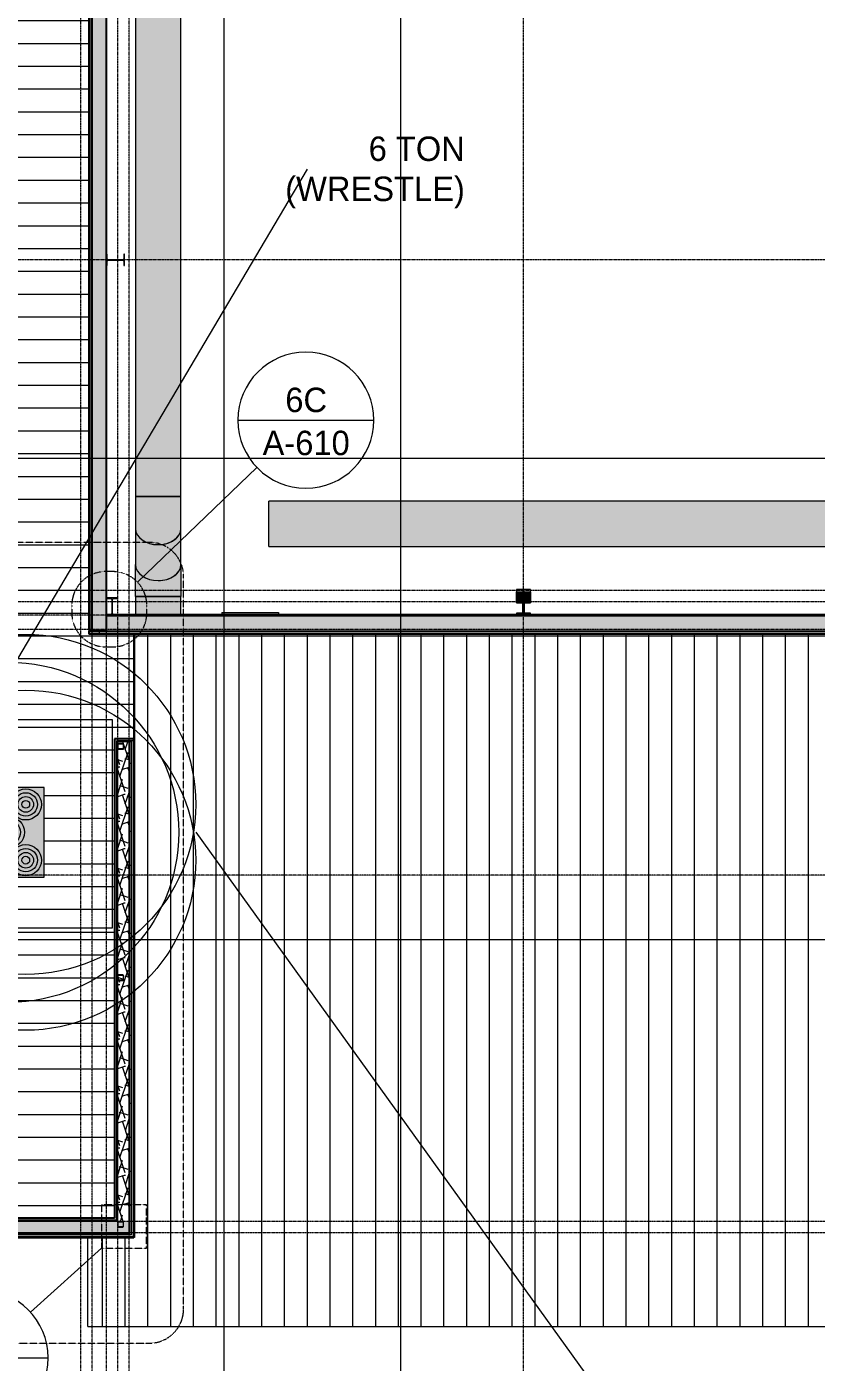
# Model space of a CAD drawing. Header units: inches. Extents: x 21290 to 29226, y -23522 to -20467.
# Drawn here: x 22735 to 23293, y -22887 to -21944 of the extents above; entities that cross this region are included whole.
import ezdxf

# ---------------------------------------------------------------- set-up
doc = ezdxf.new("R2010")
doc.units = ezdxf.units.IN
doc.header["$MEASUREMENT"] = 0
doc.linetypes.add('Dash Dot 3_16_', pattern=[0.3125, 0.1875, -0.0625, 0, -0.0625])
doc.linetypes.add('Grid Line 1_2_', pattern=[0.875, 0.5, -0.125, 0.125, -0.125])
for name, color, linetype, lineweight in [('A-ANNO-SYMB', 150, 'Continuous', 9), ('A-GLAZ-CWMG', 51, 'Continuous', 9), ('A-ROOF', 132, 'Continuous', 9), ('A-ROOF-PATT', 132, 'Continuous', 9), ('A-WALL', 113, 'Continuous', 9), ('A-WALL-PATT', 111, 'Continuous', 25), ('G-ANNO-SYMB', 111, 'Continuous', 9), ('M-EQPM', 50, 'Continuous', 9), ('M-EQPM-IDEN', 50, 'Continuous', 9), ('M-HVAC-DUCT', 70, 'Continuous', 9), ('S-BEAM', 12, 'Continuous', 9), ('S-COLS', 52, 'Continuous', 9), ('S-GRID', 1, 'Continuous', 9)]:
    doc.layers.add(name, color=color, linetype=linetype, lineweight=lineweight)
doc.styles.add('Century Gothic', font='GOTHIC.TTF', dxfattribs={"height": 17.245342})
pattern_1 = [(45, (0, 0), (-19.00703, 19.00703), []), (45, (0, 28.8), (-19.00703, 19.00703), [])]
pattern_2 = [(0, (37.673, -180.953), (0, 16.082), [])]
pattern_3 = [(225, (23085.89, -22360.053), (19.00703, -19.00703), []), (225, (23085.89, -22388.853), (19.00703, -19.00703), [])]
pattern_4 = [(161.57, (0.96, 0.96), (-7.6802237, -0.0009796), [0, -54.643, 6.067, 0]), (18.43, (-0.96, 0.96), (-7.6802237, 0.0009796), [0, -54.643, 6.067, 0]), (108.43, (0.96, 0.96), (3.8382953, -19.20136532), [18.211, -42.499]), (71.57, (-0.96, 0.96), (3.8382953, 19.20136532), [18.211, -42.499])]
pattern_5 = [(0, (0, 0), (0, 24), []), (90, (0, 0), (-24, 1e-15), [])]

# ---------------------------------------------------------------- blocks, each defined once
blk = doc.blocks.new('Rectangular Mullion - Profile_Polycarbonate_Upper and left-1189832-Roof Low')
at = {"layer": 'A-GLAZ-CWMG'}
blk.add_hatch(color=256, dxfattribs=at).paths.add_polyline_path([(0, -0.98), (-0.06, -0.92), (-0.06, 1.08), (0, 1.14)], flags=0)
at = {"layer": 'A-GLAZ-CWMG', "lineweight": 13}
for p, q in [((-3.62, 1.14), (0, 1.14)), ((-3.62, 0.79), (-3.62, 1.14)), ((-3.37, 0.79), (-3.62, 0.79)), ((-0.06, 1.08), (-3.56, 1.08)), ((-3.56, 1.08), (-3.56, 0.85)), ((-3.56, 0.85), (-3.37, 0.85)), ((-3.37, 0.85), (-3.37, 0.79)), ((-0.06, -0.92), (-0.06, 1.08)), ((0, 1.14), (0, -0.98)), ((-2.83, -0.98), (-2.83, -0.86)), ((-2.83, -0.86), (-2.77, -0.86)), ((0, -0.98), (-2.83, -0.98)), ((-2.77, -0.86), (-2.77, -0.92)), ((-2.77, -0.92), (-0.06, -0.92))]:
    blk.add_line(p, q, dxfattribs=at)
blk = doc.blocks.new('Carrier_48TC_Standard_Efficiency_Gas_Heat_Electric_Cooling_Packaged_Rooftop_Unit_3_to_15_nominal_tons - 15 ton 48TC__16-873539-Roof Low')
at = {"layer": 'M-EQPM'}
for points in [[(-57.94, -31.69), (57.94, -31.69), (57.94, 31.69), (-57.94, 31.69)], [(57.94, 15.44), (58.06, 15.44), (58.06, 27.31), (57.94, 27.31)], [(57.94, -25.06), (58.06, -25.06), (58.06, 6.69), (57.94, 6.69)]]:
    blk.add_hatch(color=256, dxfattribs=at).paths.add_polyline_path(points, flags=0)
for p, q in [((-105.94, -79.69), (-105.94, 67.69)), ((-105.94, 67.69), (93.94, 67.69)), ((93.94, 67.69), (93.94, -79.69)), ((57.94, 31.69), (-57.94, 31.69)), ((-57.94, 31.69), (-57.94, -31.69)), ((57.94, -31.69), (57.94, 31.69)), ((58.06, 27.31), (57.94, 27.31)), ((58.06, 27.31), (58.06, 15.44)), ((57.94, 15.44), (58.06, 15.44)), ((58.06, 10.34), (57.94, 10.34)), ((58.06, 9.29), (58.06, 10.34)), ((58.06, 10.34), (58.06, 9.29)), ((57.94, 9.29), (58.06, 9.29)), ((58.06, 6.69), (57.94, 6.69)), ((58.06, 6.69), (58.06, -25.06)), ((57.94, -25.06), (58.06, -25.06)), ((-57.94, -31.69), (57.94, -31.69)), ((93.94, -79.69), (-105.94, -79.69))]:
    blk.add_line(p, q, dxfattribs=at)
for centre, radius in [((-44.94, 19.69), 120), ((-32.94, 0), 120), ((-32.94, 0), 120), ((-44.94, -19.69), 120), ((-44.94, 19.69), 11), ((-44.94, 19.69), 8.25), ((-44.94, 19.69), 5.5), ((-44.94, 19.69), 2.75), ((-32.94, 0), 11), ((-32.94, 0), 8.25), ((-32.94, 0), 5.5), ((-32.94, 0), 2.75), ((-44.94, -19.69), 11), ((-44.94, -19.69), 8.25), ((-44.94, -19.69), 5.5), ((-44.94, -19.69), 2.75)]:
    blk.add_circle(centre, radius, dxfattribs=at)
blk = doc.blocks.new('columns and girder2 - one-V10-Roof Low')
at = {"layer": 'S-BEAM'}
h = blk.add_hatch(dxfattribs=at)
h.set_pattern_fill('FP_16', color=256, style=0, pattern_type=2)
h.set_pattern_definition(pattern_3)
h.paths.add_polyline_path([(0, -1.25), (-5, -1.25), (-5, -2), (5, -2), (5, -1.25)], flags=0)
h.paths.add_polyline_path([(5, -17.03), (-5, -17.03), (-5, -18.55), (5, -18.55)], flags=0)
h.paths.add_polyline_path([(-5, -1204.89), (-5, -1206.4), (5, -1206.4), (5, -1204.89)], flags=0)
h.paths.add_polyline_path([(-5, -1224.25), (-5, -1225.75), (5, -1225.75), (5, -1224.25)], flags=0)
h = blk.add_hatch(color=256, dxfattribs=at)
h.paths.add_polyline_path([(5, -9.2), (0.62, -9.2), (0.62, -17.03), (5, -17.03)], flags=0)
h.paths.add_polyline_path([(-5, -9.2), (-5, -17.03), (-0.63, -17.03), (-0.63, -9.2)], flags=0)
h = blk.add_hatch(dxfattribs=at)
h.set_pattern_fill('FP_16', color=256, style=0, pattern_type=2)
h.set_pattern_definition(pattern_3)
h.paths.add_polyline_path([(0.62, -2), (-0.63, -2), (-0.63, -17.03), (0.62, -17.03)], flags=0)
h.paths.add_polyline_path([(0.62, -1206.4), (-0.63, -1206.4), (-0.63, -1224.25), (0.62, -1224.25)], flags=0)
at = {"layer": 'S-BEAM', "lineweight": 15}
for p, q in [((-5, -1.25), (-5, -2)), ((-5, -2), (5, -2)), ((0.62, -2), (-0.63, -2)), ((-0.63, -2), (-0.63, -17.03)), ((0.62, -17.03), (0.62, -2)), ((5, -2), (5, -1.25)), ((5, -17.03), (-5, -17.03)), ((-5, -17.03), (-5, -18.55)), ((-5, -18.55), (5, -18.55)), ((-0.63, -17.03), (0.62, -17.03)), ((5, -18.55), (5, -17.03))]:
    blk.add_line(p, q, dxfattribs=at)
at = {"layer": 'S-BEAM'}
for p, q in [((-5, -17.03), (-5, -9.2)), ((-0.63, -9.2), (-5, -9.2)), ((5, -9.2), (0.62, -9.2)), ((5, -9.2), (5, -17.03))]:
    blk.add_line(p, q, dxfattribs=at)
blk = doc.blocks.new('Girt_Z - 10_D-1472864-Roof Low')
at = {"layer": 'S-BEAM'}
blk.add_hatch(color=256, dxfattribs=at).paths.add_polyline_path([(26270.89, -22360.13), (26270.89, -22359.55), (22791.39, -22359.55), (22791.39, -22360.13), (26268.23, -22360.13)], flags=0)
for p, q in [((22791.39, -22360.2), (22791.39, -22360.13)), ((26270.89, -22360.13), (22791.39, -22360.13)), ((26270.89, -22360.2), (22791.39, -22360.2)), ((26263.39, -22359.55), (22799.39, -22359.55))]:
    blk.add_line(p, q, dxfattribs=at)
blk = doc.blocks.new('HSS-Hollow Structural Section - HSS1-1_2X1-1_2X1_8 - Obsolete-1395972-Roof Low')
at = {"layer": 'S-BEAM'}
h = blk.add_hatch(color=256, dxfattribs=at)
h.paths.add_polyline_path([(26294.39, -22797.54), (26294.39, -22797.5), (26293.68, -22797.54)], flags=0)
h.paths.add_polyline_path([(22811.14, -22797.54), (22811.14, -22797.5), (22810.7, -22797.54)], flags=0)
h = blk.add_hatch(color=256, dxfattribs=at)
h.paths.add_polyline_path([(26284.7, -22797.79), (26294.39, -22797.79), (26294.39, -22797.54), (26284.7, -22797.62), (26284.7, -22797.78)], flags=0)
h.paths.add_polyline_path([(22811.14, -22797.79), (22811.14, -22797.54), (22810.7, -22797.62), (22810.7, -22797.79)], flags=0)
h = blk.add_hatch(color=256, dxfattribs=at)
h.paths.add_polyline_path([(26294.39, -22798.82), (26294.39, -22797.79), (26284.7, -22797.79), (26284.7, -22798.3), (26284.39, -22798.3), (26284.39, -22798.62), (26272.64, -22798.62), (26272.64, -22798.82), (26293.68, -22798.82)], flags=0)
h.paths.add_polyline_path([(22810.77, -22798.62), (22811.14, -22798.62), (22811.14, -22797.79), (22810.7, -22797.79), (22810.7, -22798.62)], flags=0)
blk.add_line((22811.14, -22797.5), (22810.7, -22797.5), dxfattribs=at)
blk = doc.blocks.new('Round Elbow - 1_0 D-1571915-Roof Low')
at = {"layer": 'M-HVAC-DUCT'}
for points in [[(25760.95, -22295.05), (25768.22, -22295.05), (25768.05, -22292.27), (25767.54, -22289.58), (25766.71, -22287.05), (25765.57, -22284.77), (25764.18, -22282.8), (25762.56, -22281.2), (25760.78, -22280.02), (25758.73, -22279.28), (25756.91, -22279.05), (25734.28, -22279.05), (25734.28, -22295.05), (25756.91, -22295.05)], [(25749.75, -22311.05), (25756.91, -22311.05), (25758.87, -22310.81), (25760.78, -22310.09), (25762.56, -22308.91), (25764.18, -22307.31), (25765.57, -22305.34), (25766.71, -22303.05), (25767.54, -22300.53), (25768.05, -22297.83), (25768.22, -22295.05), (25734.28, -22295.05), (25734.28, -22311.05), (25748.16, -22311.05)]]:
    blk.add_hatch(color=256, dxfattribs=at).paths.add_polyline_path(points, flags=0)
for p, q in [((25734.28, -22295.05), (25734.28, -22279.05)), ((25734.28, -22311.05), (25734.28, -22295.05))]:
    blk.add_line(p, q, dxfattribs=at)
at = {"layer": 'M-HVAC-DUCT', "flags": 128}
for points in [[(25756.91, -22279.05), (25755.99, -22279.05), (25755.03, -22279.05), (25754.04, -22279.05), (25753.01, -22279.05), (25751.96, -22279.05), (25750.88, -22279.05), (25749.77, -22279.05), (25748.64, -22279.05), (25747.49, -22279.05), (25746.31, -22279.05), (25745.11, -22279.05), (25743.9, -22279.05), (25742.67, -22279.05), (25741.43, -22279.05), (25740.18, -22279.05), (25738.92, -22279.05), (25737.65, -22279.05), (25736.37, -22279.05), (25735.09, -22279.05), (25734.28, -22279.05)], [(25734.28, -22311.05), (25735.56, -22311.05), (25736.84, -22311.05), (25738.11, -22311.05), (25739.38, -22311.05), (25740.64, -22311.05), (25741.89, -22311.05), (25743.12, -22311.05), (25744.35, -22311.05), (25745.55, -22311.05), (25746.74, -22311.05), (25747.91, -22311.05), (25749.06, -22311.05), (25750.18, -22311.05), (25751.28, -22311.05), (25752.35, -22311.05), (25753.39, -22311.05), (25754.4, -22311.05), (25755.38, -22311.05), (25756.33, -22311.05), (25756.91, -22311.05)]]:
    blk.add_lwpolyline(points, dxfattribs=at)
at = {"layer": 'M-HVAC-DUCT'}
for start_param, end_param in [(4.712389, 6.283185), (3.141593, 4.712389)]:
    blk.add_ellipse((25756.91, -22295.05), major_axis=(0, 16), ratio=0.707107, start_param=start_param, end_param=end_param, dxfattribs=at)
blk = doc.blocks.new('Round Elbow - 1_0 D-V15-Roof Low')
at = {"layer": 'M-HVAC-DUCT'}
for points in [[(22817.61, -22346.43), (22827.89, -22346.39), (22827.89, -22335.12), (22825.11, -22334.94), (22822.42, -22334.43), (22819.5, -22333.41), (22817.61, -22332.47), (22815.63, -22331.08), (22814.03, -22329.46), (22812.86, -22327.67), (22812.1, -22325.46), (22811.89, -22323.8), (22811.89, -22346.43), (22815.63, -22346.43)], [(22835.89, -22346.43), (22843.89, -22346.39), (22843.89, -22323.8), (22843.65, -22325.77), (22842.93, -22327.67), (22841.75, -22329.46), (22840.15, -22331.08), (22838.17, -22332.47), (22835.89, -22333.6), (22833.36, -22334.43), (22830.67, -22334.94), (22827.89, -22335.12), (22827.89, -22346.43), (22833.36, -22346.43)]]:
    blk.add_hatch(color=256, dxfattribs=at).paths.add_polyline_path(points, flags=0)
for p, q in [((22827.89, -22346.43), (22811.89, -22346.43)), ((22843.89, -22346.43), (22827.89, -22346.43))]:
    blk.add_line(p, q, dxfattribs=at)
at = {"layer": 'M-HVAC-DUCT', "flags": 128}
for points in [[(22811.89, -22346.43), (22811.89, -22345.15), (22811.89, -22343.87), (22811.89, -22342.6), (22811.89, -22341.33), (22811.89, -22340.07), (22811.89, -22338.82), (22811.89, -22337.59), (22811.89, -22336.36), (22811.89, -22335.16), (22811.89, -22333.97), (22811.89, -22332.8), (22811.89, -22331.65), (22811.89, -22330.53), (22811.89, -22329.43), (22811.89, -22328.36), (22811.89, -22327.32), (22811.89, -22326.31), (22811.89, -22325.33), (22811.89, -22324.38), (22811.89, -22323.8)], [(22843.89, -22323.8), (22843.89, -22324.73), (22843.89, -22325.68), (22843.89, -22326.67), (22843.89, -22327.7), (22843.89, -22328.75), (22843.89, -22329.83), (22843.89, -22330.94), (22843.89, -22332.07), (22843.89, -22333.22), (22843.89, -22334.4), (22843.89, -22335.6), (22843.89, -22336.81), (22843.89, -22338.04), (22843.89, -22339.28), (22843.89, -22340.53), (22843.89, -22341.79), (22843.89, -22343.06), (22843.89, -22344.34), (22843.89, -22345.62), (22843.89, -22346.43)]]:
    blk.add_lwpolyline(points, dxfattribs=at)
at = {"layer": 'M-HVAC-DUCT'}
for start_param, end_param in [(3.141593, 4.712389), (4.712389, 6.283185)]:
    blk.add_ellipse((22827.89, -22323.8), major_axis=(16, 0), ratio=0.707107, start_param=start_param, end_param=end_param, dxfattribs=at)
blk = doc.blocks.new('Floor Plan - Callout Head-19020-Roof Low')
at = {"layer": 'A-ANNO-SYMB'}
blk.add_line((-0.25, 0), (0.25, 0), dxfattribs=at)
for start, end in [(360, 180), (180, 360)]:
    blk.add_arc((0, 0), 0.25, start, end, dxfattribs=at)

msp = doc.modelspace()

# ---------------------------------------------------------------- hatches: boundary and pattern name
at = {"layer": 'A-ROOF-PATT'}
h = msp.add_hatch(dxfattribs=at)
h.set_pattern_fill('FP_3', color=256, style=0, pattern_type=2)
h.set_pattern_definition(pattern_2)
h.paths.add_polyline_path([(21977.2755, -22808.30281), (22057.89023, -22808.30281), (22057.89023, -22786.55281), (22058.32773, -22786.55281), (22058.32773, -22338.74031), (22699.76523, -22338.74031), (22699.76523, -22341.55281), (22691.60375, -22341.57793), (22691.60375, -22341.66219), (22691.74343, -22341.66219), (22691.76217, -22342.19874), (22691.6044, -22342.19874), (22691.6044, -22348.90797), (22691.76213, -22348.90797), (22691.74343, -22349.44344), (22691.60375, -22349.52769), (22691.59984, -22349.55281), (22557.0261, -22349.55281), (22557.14023, -22350.05281), (22556.91845, -22350.95031), (22556.30587, -22351.65564), (22555.58527, -22352.00267), (22554.69518, -22352.00267), (22553.88595, -22351.60733), (22553.33829, -22350.92058), (22553.14023, -22350.05281), (22553.25435, -22349.55281), (22315.77614, -22349.55299), (22315.89023, -22350.05281), (22315.66845, -22350.95031), (22315.1372, -22351.61647), (22314.33527, -22352.00267), (22313.44518, -22352.00267), (22312.63595, -22351.60733), (22312.08829, -22350.92058), (22311.89023, -22350.05281), (22312.00435, -22349.55281), (22071.5711, -22349.55281), (22071.68523, -22350.05281), (22071.46345, -22350.95031), (22070.9322, -22351.61647), (22070.13027, -22352.00267), (22069.11507, -22351.94241), (22068.37152, -22351.5328), (22067.88329, -22350.92058), (22067.68523, -22350.05281), (22067.89023, -22348.90797), (22067.89023, -22341.55281), (22061.14023, -22341.55281), (22061.16535, -22352.55281), (22069.14023, -22352.55281), (22069.19518, -22541.10295), (22070.08527, -22541.10295), (22070.8945, -22541.49829), (22071.44216, -22542.18504), (22071.64023, -22543.05281), (22071.41845, -22543.95031), (22070.8872, -22544.61647), (22070.08527, -22545.00267), (22069.14023, -22545.02179), (22069.14023, -22785.05281), (22797.14023, -22785.05281), (22797.14023, -22446.67781), (22810.70273, -22446.67781), (22810.70273, -22372.80281), (22786.38923, -22372.80281), (22786.38923, -22372.60634), (22778.95173, -22372.60634), (22778.95173, -22372.74131), (22778.88923, -22372.74131), (22778.95173, -22370.67781), (22778.95173, -22370.74197), (22778.95173, -22371.03154), (22786.38923, -22371.03154), (22786.38923, -22370.55281), (22779.95173, -22370.55281), (22779.95173, -22370.30281), (22778.88923, -22370.30281), (22778.88923, -21121.80281), (22783.89023, -21121.80281), (22783.89023, -20889.05281), (22070.39023, -20889.05281), (22070.39023, -20878.55281), (21994.89023, -20878.55281), (21994.89023, -22519.05281), (21970.89023, -22519.05281), (21970.89023, -22808.30281)], flags=0)
h.paths.add_polyline_path([(22568.39023, -22733.30281), (22452.51523, -22733.30281), (22452.51523, -22669.92781), (22568.39023, -22669.92781), (22568.39023, -22674.30281), (22568.51523, -22674.30281), (22568.51523, -22686.17781), (22568.39023, -22686.17781), (22568.39023, -22694.92781), (22568.51523, -22694.92781), (22568.51523, -22726.67781), (22568.39023, -22726.67781), (22568.39023, -22728.42781)], flags=0)
h.paths.add_polyline_path([(22440.76134, -22579.05281), (22411.51523, -22579.05281), (22411.51523, -22519.55281), (22499.64023, -22519.55281), (22499.64023, -22524.55281), (22499.76523, -22524.55281), (22499.76523, -22537.17781), (22499.64023, -22537.17781), (22499.64023, -22544.42781), (22499.76523, -22544.42781), (22499.76523, -22572.80281), (22499.64023, -22572.80281), (22499.64023, -22579.05281), (22440.83087, -22579.05281)], flags=0)
h.paths.add_polyline_path([(22069.64023, -22544.84781), (22070.53773, -22544.60733), (22071.20271, -22543.92058), (22071.43523, -22543.05281), (22071.19474, -22542.15531), (22070.50359, -22541.48915), (22069.64023, -22541.25781), (22069.14023, -22541.39178), (22069.19518, -22544.72856)], flags=0)
h.paths.add_polyline_path([(22684.64023, -22544.42781), (22631.51523, -22544.42781), (22631.51523, -22540.05281), (22631.39023, -22540.05281), (22631.39023, -22528.17781), (22631.51523, -22528.17781), (22631.51523, -22519.42781), (22631.39023, -22519.42781), (22631.39023, -22487.67781), (22631.51523, -22487.67781), (22631.51523, -22481.05281), (22747.39023, -22481.05281), (22747.39023, -22544.42781), (22714.22325, -22544.42781)], flags=0)
h.paths.add_polyline_path([(22358.01837, -22448.55281), (22328.70273, -22448.55281), (22328.70273, -22389.05281), (22416.82773, -22389.05281), (22416.82773, -22394.05281), (22416.95273, -22394.05281), (22416.95273, -22406.67781), (22416.82773, -22406.67781), (22416.82773, -22413.92781), (22416.95273, -22413.92781), (22416.95273, -22442.30281), (22416.82773, -22442.30281), (22416.82773, -22448.55281), (22358.10898, -22448.55281)], flags=0)
h.paths.add_polyline_path([(22631.39023, -22433.05281), (22557.01523, -22433.05281), (22557.01523, -22389.05281), (22631.39023, -22389.05281), (22631.39023, -22391.30281), (22631.51523, -22391.30281), (22631.51523, -22401.80281), (22631.39023, -22401.80281), (22631.39023, -22409.67781), (22631.51523, -22409.67781), (22631.51523, -22426.42781), (22631.39023, -22426.42781), (22631.39023, -22426.80281)], flags=0)
h.paths.add_polyline_path([(22694.26523, -22352.00267), (22693.82018, -22352.00267), (22693.01095, -22351.60733), (22692.46329, -22350.92058), (22692.26523, -22350.05281), (22692.487, -22349.15531), (22693.01825, -22348.48915), (22693.82018, -22348.10295), (22694.71027, -22348.10295), (22695.5195, -22348.49829), (22696.06716, -22349.18504), (22696.26523, -22350.05281), (22696.04345, -22350.95031), (22695.5122, -22351.61647), (22694.71027, -22352.00267)], flags=0)
h.paths.add_polyline_path([(22694.26523, -22351.84781), (22695.16273, -22351.60733), (22695.82771, -22350.92058), (22696.06023, -22350.05281), (22695.81974, -22349.15531), (22695.16273, -22348.49829), (22694.26523, -22348.25781), (22693.36773, -22348.49829), (22692.70274, -22349.18504), (22692.47023, -22350.05281), (22692.71071, -22350.95031), (22693.36773, -22351.60733), (22693.82018, -22351.72856)], flags=0)
h.paths.add_polyline_path([(22313.89023, -22351.84781), (22314.78773, -22351.60733), (22315.45271, -22350.92058), (22315.68523, -22350.05281), (22315.55125, -22349.55281), (22312.2292, -22349.55281), (22312.09523, -22350.05281), (22312.33571, -22350.95031), (22312.99273, -22351.60733), (22313.44518, -22351.72856)], flags=0)
h.paths.add_polyline_path([(22555.14023, -22351.84781), (22556.03773, -22351.60733), (22556.70271, -22350.92058), (22556.93523, -22350.05281), (22556.80125, -22349.55281), (22553.4792, -22349.55281), (22553.34523, -22350.05281), (22553.58571, -22350.95031), (22554.24273, -22351.60733), (22554.69518, -22351.72856)], flags=0)
h.paths.add_polyline_path([(22069.68523, -22351.84781), (22070.58273, -22351.60733), (22071.24771, -22350.92058), (22071.48023, -22350.05281), (22071.34625, -22349.55281), (22068.0242, -22349.55281), (22067.89023, -22350.05281), (22068.19967, -22351.01927), (22068.95273, -22351.65154), (22069.24018, -22351.72856)], flags=0)
h = msp.add_hatch(dxfattribs=at)
h.set_pattern_fill('FP_2', color=256, style=0, pattern_type=2)
h.set_pattern_definition([(90, (0.298, -40.069), (-16.082, 1e-15), [])])
h.paths.add_polyline_path([(24012.655, -22885.61531), (24267.89023, -22885.61531), (24267.89023, -22861.61531), (25956.89023, -22861.61531), (25956.89023, -22885.61531), (26294.39023, -22885.61531), (26294.39023, -22799.17781), (26272.64023, -22799.17781), (26272.64023, -22798.61531), (25680.07773, -22798.61531), (25680.07773, -22446.67781), (25682.89023, -22446.67781), (25682.91535, -22447.36375), (25682.9996, -22447.36375), (25683.07773, -22447.22134), (25683.53615, -22447.20533), (25683.53615, -22447.3631), (25690.24539, -22447.3631), (25690.24539, -22447.20536), (25690.78085, -22447.22407), (25690.86511, -22447.36375), (25690.89023, -22447.36661), (25690.94518, -22450.22795), (25691.83527, -22450.22795), (25692.6445, -22450.62329), (25693.19216, -22451.31004), (25693.39023, -22452.17781), (25693.16845, -22453.07531), (25692.6372, -22453.74147), (25691.83527, -22454.12767), (25690.89023, -22454.14679), (25690.94518, -22613.47795), (25691.83527, -22613.47795), (25692.6445, -22613.87329), (25693.19216, -22614.56004), (25693.39023, -22615.42781), (25693.16845, -22616.32531), (25692.6372, -22616.99147), (25691.83527, -22617.37767), (25690.89023, -22617.39679), (25690.94518, -22785.35295), (25691.83527, -22785.35295), (25692.6445, -22785.74829), (25693.19216, -22786.43504), (25693.39023, -22787.30281), (25693.3192, -22787.80281), (25979.00435, -22787.80281), (25978.89023, -22787.30281), (25979.112, -22786.40531), (25979.64325, -22785.73915), (25980.44518, -22785.35295), (25981.33527, -22785.35295), (25982.1445, -22785.74829), (25982.69216, -22786.43504), (25982.89023, -22787.30281), (25982.8192, -22787.80281), (26269.14023, -22787.80281), (26269.14023, -22372.92781), (26271.39023, -22372.92781), (26271.39023, -22372.80281), (22811.14023, -22372.80281), (22811.14023, -22798.61531), (22778.14023, -22798.61531), (22778.14023, -22861.61531), (23930.39023, -22861.61531), (23930.39023, -22885.61531), (23995.10862, -22885.61531)], flags=0)
h.paths.add_polyline_path([(25682.89023, -22795.80281), (25689.64023, -22795.77769), (25689.64023, -22789.05281), (25682.89023, -22789.05281), (25682.89023, -22795.77769)], flags=0)
h.paths.add_polyline_path([(24132.95273, -22795.42781), (24132.95273, -22795.30281), (24137.70273, -22795.30281), (24137.70273, -22795.42781)], flags=0)
h.paths.add_polyline_path([(25692.94474, -22787.80281), (25693.05125, -22787.80281), (25693.18523, -22787.30281), (25692.94474, -22786.40531), (25692.28773, -22785.74829), (25691.39023, -22785.50781), (25690.89023, -22785.64178), (25690.94518, -22787.80281), (25692.6372, -22787.80281)], flags=0)
h.paths.add_polyline_path([(25979.2292, -22787.80281), (25982.55125, -22787.80281), (25982.68523, -22787.30281), (25982.44474, -22786.40531), (25981.78773, -22785.74829), (25980.89023, -22785.50781), (25979.99273, -22785.74829), (25979.32774, -22786.43504), (25979.09523, -22787.30281)], flags=0)
h.paths.add_polyline_path([(26130.26523, -22738.30281), (26130.26523, -22678.80281), (26218.39023, -22678.80281), (26218.39023, -22683.80281), (26218.51523, -22683.80281), (26218.51523, -22696.42781), (26218.39023, -22696.42781), (26218.39023, -22703.67781), (26218.51523, -22703.67781), (26218.51523, -22732.05281), (26218.39023, -22732.05281), (26218.39023, -22738.30281), (26153.31275, -22738.30281)], flags=0)
h.paths.add_polyline_path([(25691.39023, -22617.22281), (25692.28773, -22616.98233), (25692.95271, -22616.29558), (25693.18523, -22615.42781), (25692.94474, -22614.53031), (25692.28773, -22613.87329), (25691.39023, -22613.63281), (25690.89023, -22613.76678), (25690.94518, -22617.10356)], flags=0)
h.paths.add_polyline_path([(26009.39023, -22611.30281), (25952.14023, -22611.30281), (25952.14023, -22607.11531), (25932.26523, -22607.11531), (25932.26523, -22598.17781), (25924.86532, -22598.17781), (25924.86532, -22564.17781), (25932.26523, -22564.17781), (25932.26523, -22553.11531), (25952.14023, -22553.11531), (25952.14023, -22548.92781), (26009.39023, -22548.92781), (26009.39023, -22552.30486), (26019.51523, -22552.30486), (26019.51523, -22556.30486), (26009.39023, -22556.30486), (26009.39023, -22558.11531), (26026.14023, -22558.11531), (26026.14023, -22576.11531), (26009.39023, -22576.11531)], flags=0)
h.paths.add_polyline_path([(26200.58875, -22571.42781), (26155.01523, -22571.42781), (26155.01523, -22455.55281), (26159.39023, -22455.55281), (26159.39023, -22455.42781), (26171.26523, -22455.42781), (26171.26523, -22455.55281), (26180.01523, -22455.55281), (26180.01523, -22455.42781), (26211.76523, -22455.42781), (26211.76523, -22455.55281), (26218.39023, -22455.55281), (26218.39023, -22571.42781), (26203.50346, -22571.42781)], flags=0)
h.paths.add_polyline_path([(25804.89023, -22571.42781), (25746.39023, -22571.42781), (25746.39023, -22455.55281), (25750.76523, -22455.55281), (25750.76523, -22455.42781), (25762.64023, -22455.42781), (25762.64023, -22455.55281), (25771.39023, -22455.55281), (25771.39023, -22455.42781), (25803.14023, -22455.42781), (25803.14023, -22455.55281), (25809.76523, -22455.55281), (25809.76523, -22571.42781)], flags=0)
h.paths.add_polyline_path([(25691.39023, -22453.97281), (25692.28773, -22453.73233), (25692.95271, -22453.04558), (25693.18523, -22452.17781), (25692.94474, -22451.28031), (25692.28773, -22450.62329), (25691.39023, -22450.38281), (25690.89023, -22450.51678), (25690.94518, -22453.85356)], flags=0)
h = msp.add_hatch(dxfattribs=at)
h.set_pattern_fill('FP_3', color=256, style=0, pattern_type=2)
h.set_pattern_definition(pattern_2)
h.paths.add_polyline_path([(22780.45586, -22372.60634), (22786.38923, -22372.60634), (22786.38923, -22371.03154), (22778.95173, -22371.03154), (22778.95173, -22372.60634), (22779.0867, -22372.60634)], flags=0)
at = {"layer": 'A-WALL', "lineweight": 5}
for points in [[(22780.38923, -22370.30281), (22780.38923, -21121.80281), (22778.88923, -21121.80281), (22778.88923, -22370.30281)], [(26271.39023, -22372.60634), (26271.39023, -22371.03154), (22786.38923, -22371.03154), (22786.38923, -22372.60634), (26258.591, -22372.60634)], [(22799.39023, -22786.55281), (22799.39023, -22448.92781), (22808.89023, -22448.92781), (22808.89023, -22448.17781), (22798.64023, -22448.17781), (22798.64023, -22786.55281)], [(22807.39023, -22795.30281), (22807.89023, -22795.30281), (22807.89023, -22448.92781), (22807.39023, -22448.92781), (22807.39023, -22791.82421)], [(22808.89023, -22796.80281), (22810.39023, -22796.80281), (22810.39023, -22448.17781), (22808.89023, -22448.17781), (22808.89023, -22795.80281)], [(22810.39023, -22798.30281), (22810.70273, -22798.30281), (22810.70273, -22446.67781), (22810.39023, -22446.67781), (22810.39023, -22796.80281)], [(22058.64023, -22798.30281), (22060.14023, -22798.30281), (22060.14023, -22786.55281), (22798.64023, -22786.55281), (22798.64023, -22785.05281), (22058.64023, -22785.05281), (22058.64023, -22791.82421)], [(22060.89023, -22796.80281), (22060.89023, -22787.30281), (22799.39023, -22787.30281), (22799.39023, -22786.55281), (22060.14023, -22786.55281), (22060.14023, -22796.80281)], [(22060.14023, -22798.30281), (22810.39023, -22798.30281), (22810.39023, -22796.80281), (22060.14023, -22796.80281)], [(22060.89023, -22795.80281), (22807.89023, -22795.80281), (22807.89023, -22795.30281), (22060.89023, -22795.30281)]]:
    msp.add_hatch(color=256, dxfattribs=at).paths.add_polyline_path(points, flags=0)
h = msp.add_hatch(color=256, dxfattribs=at)
h.paths.add_polyline_path([(26271.39023, -22372.80281), (26271.39023, -22372.60634), (22786.38923, -22372.60634), (22786.38923, -22372.80281), (26258.591, -22372.80281)], flags=0)
h.paths.add_polyline_path([(23275.70725, -22371.03154), (26271.39023, -22371.03154), (26271.3902, -22359.55281), (26270.89023, -22359.55287), (26270.89023, -22360.19771), (22791.39023, -22360.1274), (22791.39023, -22359.11922), (22794.55429, -22359.11922), (22795.09036, -22358.80281), (22791.38923, -22358.80281), (22791.38923, -22370.30281), (22786.38923, -22370.30281), (22786.38923, -22371.03154), (23135.33625, -22371.03154)], flags=0)
h.paths.add_polyline_path([(22854.59425, -22359.55287), (26263.39023, -22359.55287), (26263.39023, -22359.11922), (26266.55429, -22359.11922), (26267.09036, -22358.80281), (22795.69009, -22358.80281), (22795.73726, -22358.91671), (22796.22616, -22359.11922), (22799.39023, -22359.11922), (22799.39023, -22359.55281), (22819.5015, -22359.55287)], flags=0)
h.paths.add_polyline_path([(26271.3902, -22359.11922), (26271.3902, -22358.80281), (26267.69009, -22358.80281), (26267.73726, -22358.91671), (26268.22616, -22359.11922), (26270.89023, -22359.11922)], flags=0)
at = {"layer": 'A-WALL'}
for points in [[(22798.64023, -22785.05281), (22798.64023, -22448.17781), (22810.39023, -22448.17781), (22810.39023, -22446.67781), (22797.14023, -22446.67781), (22797.14023, -22785.05281)], [(22058.64023, -22798.61531), (22810.70273, -22798.61531), (22810.70273, -22798.30281), (22058.64023, -22798.30281)]]:
    msp.add_hatch(color=256, dxfattribs=at).paths.add_polyline_path(points, flags=0)
at = {"layer": 'A-WALL-PATT', "lineweight": 9}
h = msp.add_hatch(dxfattribs=at)
h.set_pattern_fill('FP_4', color=256, style=0, pattern_type=2)
h.set_pattern_definition(pattern_5)
h.paths.add_polyline_path([(22780.38923, -22370.30281), (22781.38923, -22370.30281), (22781.38923, -21121.80281), (22780.38923, -21121.80281), (22780.38923, -22336.70265)], flags=0)
h = msp.add_hatch(dxfattribs=at)
h.set_pattern_fill('FP_5', color=256, style=0, pattern_type=2)
h.set_pattern_definition(pattern_4)
h.paths.add_polyline_path([(22781.38923, -22370.30281), (22791.38923, -22370.30281), (22791.38923, -21121.80281), (22781.38923, -21121.80281), (22781.38923, -22336.70265)], flags=0)
at = {"layer": 'A-WALL-PATT', "lineweight": 9, "transparency": 33554649}
msp.add_hatch(color=256, dxfattribs=at).paths.add_polyline_path([(24574.139, -22372.60634), (26272.57773, -22372.60634), (26272.57773, -22371.03154), (22778.95173, -22371.03154), (22778.95173, -22372.60634), (24539.04625, -22372.60634)], flags=0)
at = {"layer": 'A-WALL-PATT', "lineweight": 9}
h = msp.add_hatch(dxfattribs=at)
h.set_pattern_fill('FP_5', color=256, style=0, pattern_type=2)
h.set_pattern_definition(pattern_4)
h.paths.add_polyline_path([(22799.39023, -22787.30281), (22807.39023, -22787.30281), (22807.39023, -22448.92781), (22799.39023, -22448.92781), (22799.39023, -22786.55281)], flags=0)
h = msp.add_hatch(dxfattribs=at)
h.set_pattern_fill('FP_4', color=256, style=0, pattern_type=2)
h.set_pattern_definition(pattern_5)
h.paths.add_polyline_path([(22808.89023, -22795.80281), (22808.89023, -22448.92781), (22807.89023, -22448.92781), (22807.89023, -22795.80281)], flags=0)
h = msp.add_hatch(dxfattribs=at)
h.set_pattern_fill('FP_5', color=256, style=0, pattern_type=2)
h.set_pattern_definition(pattern_4)
h.paths.add_polyline_path([(22060.89023, -22795.30281), (22807.39023, -22795.30281), (22807.39023, -22787.30281), (22060.89023, -22787.30281), (22060.89023, -22791.82421)], flags=0)
h = msp.add_hatch(dxfattribs=at)
h.set_pattern_fill('FP_4', color=256, style=0, pattern_type=2)
h.set_pattern_definition(pattern_5)
h.paths.add_polyline_path([(22060.89023, -22796.80281), (22808.89023, -22796.80281), (22808.89023, -22795.80281), (22060.89023, -22795.80281)], flags=0)
at = {"layer": 'M-HVAC-DUCT', "lineweight": 5}
for points in [[(22817.60562, -22275.80032), (22827.89023, -22275.80032), (22827.89023, -21219.92781), (22811.89023, -21219.92781), (22811.89023, -22275.80032), (22815.63351, -22275.80032)], [(22827.89023, -22275.80032), (22843.89023, -22275.80032), (22843.86261, -21219.92781), (22827.89023, -21219.92781), (22827.89023, -22259.23515)], [(25734.28059, -22295.05281), (25734.28059, -22279.05281), (22905.99336, -22279.05281), (22905.99336, -22295.05281), (25732.19975, -22295.05281)], [(22827.89023, -22335.1166), (22827.89023, -22309.74144), (22825.11185, -22309.56956), (22822.4179, -22309.05914), (22819.5015, -22308.03322), (22817.60562, -22307.09454), (22815.63351, -22305.70004), (22814.03382, -22304.08459), (22812.78877, -22302.12209), (22812.1333, -22300.39234), (22811.89023, -22298.42773), (22811.89023, -22323.80289), (22812.1333, -22325.76749), (22812.85514, -22327.6724), (22814.03382, -22329.45974), (22815.63351, -22331.0752), (22817.60562, -22332.46969), (22819.89023, -22333.60085), (22822.4179, -22334.4343), (22825.28779, -22334.9556)], [(22827.89023, -22335.1166), (22830.6686, -22334.94472), (22833.36255, -22334.4343), (22835.89023, -22333.60085), (22838.17483, -22332.46969), (22840.14694, -22331.0752), (22841.74663, -22329.45974), (22842.92531, -22327.6724), (22843.68526, -22325.45945), (22843.89023, -22323.80289), (22843.89023, -22298.42773), (22843.64715, -22300.39234), (22842.92531, -22302.29725), (22841.74663, -22304.08459), (22840.14694, -22305.70004), (22838.17483, -22307.09454), (22835.89023, -22308.22569), (22833.36255, -22309.05914), (22830.6686, -22309.56956), (22827.89023, -22309.74144), (22827.89023, -22334.94472)], [(23135.33625, -22311.05281), (25734.28059, -22311.05281), (25734.28059, -22295.05281), (22905.99336, -22295.05281), (22905.99336, -22311.05281), (22994.96525, -22311.05281)], [(22817.83941, -22358.80281), (22827.89023, -22358.80281), (22827.89023, -22346.43031), (22811.89023, -22346.43031), (22811.9151, -22358.80281), (22817.60562, -22358.80281)], [(22827.89023, -22358.80281), (22843.89023, -22358.80281), (22843.89023, -22346.43031), (22827.89023, -22346.43031), (22827.89023, -22356.06952)], [(22912.76523, -22358.80281), (22912.76523, -22357.6577), (22872.76523, -22357.6577), (22872.76523, -22358.80281)]]:
    msp.add_hatch(color=256, dxfattribs=at).paths.add_polyline_path(points, flags=0)
at = {"layer": 'S-COLS'}
h = msp.add_hatch(dxfattribs=at)
h.set_pattern_fill('FP_1', color=256, style=0, pattern_type=2)
h.set_pattern_definition(pattern_1)
h.paths.add_polyline_path([(22803.70663, -22112.80281), (22804.14023, -22112.80281), (22804.14023, -22104.80281), (22803.70663, -22104.80281), (22803.70663, -22107.96687), (22803.50412, -22108.45577), (22803.01523, -22108.65828), (22792.51523, -22108.65828), (22792.02633, -22108.45577), (22791.82382, -22107.96687), (22791.82382, -22104.80281), (22791.39023, -22104.80281), (22791.39023, -22112.80281), (22791.82382, -22112.80281), (22791.82382, -22109.63875), (22792.02633, -22109.14985), (22792.51523, -22108.94734), (22803.01523, -22108.94734), (22803.50412, -22109.14985), (22803.70663, -22109.63875)], flags=0)
h = msp.add_hatch(dxfattribs=at)
h.set_pattern_fill('FP_1', color=256, style=0, pattern_type=2)
h.set_pattern_definition(pattern_1)
h.paths.add_polyline_path([(22799.87185, -22791.30253), (22802.93985, -22791.30253), (22803.26936, -22791.16604), (22803.40585, -22790.83653), (22803.40585, -22787.76853), (22803.26936, -22787.43902), (22802.93985, -22787.30253), (22799.87185, -22787.30253), (22799.54234, -22787.43902), (22799.40585, -22787.76853), (22799.40585, -22790.83653), (22799.54234, -22791.16604)], flags=0)
h.paths.add_polyline_path([(22799.87185, -22791.06953), (22799.70709, -22791.00128), (22799.63885, -22790.83653), (22799.70709, -22787.60377), (22799.87185, -22787.53553), (22803.10461, -22787.60377), (22803.17285, -22787.76853), (22803.10461, -22791.00128), (22802.93985, -22791.06953), (22801.95512, -22791.06953)], flags=0)

# ---------------------------------------------------------------- linework, layer by layer
at = {"layer": 'A-ANNO-SYMB'}
for p, q in [((22813.23722, -22336.1415), (22897.5136, -22255.17655)), ((22787.95273, -22806.14806), (22737.78634, -22851.47121))]:
    msp.add_line(p, q, dxfattribs=at)
at = {"layer": 'A-ANNO-SYMB', "linetype": 'Dash Dot 3_16_'}
for p, q in [((22821.83318, -22308.14766), (21950.38823, -22308.14766)), ((22795.93004, -22328.76863), (22790.86364, -22328.76863)), ((22845.83318, -22849.2232), (22845.83318, -22332.14766)), ((22766.86364, -22352.76863), (22766.86364, -22357.83503)), ((22819.93004, -22357.83503), (22819.93004, -22352.76863)), ((22790.86364, -22381.83503), (22795.93004, -22381.83503)), ((22787.95273, -22775.57738), (22787.95273, -22806.14806)), ((22819.61522, -22775.57738), (22787.95273, -22775.57738)), ((22819.61522, -22806.14806), (22819.61522, -22775.57738)), ((22787.95273, -22806.14806), (22819.61522, -22806.14806)), ((21950.38823, -22873.2232), (22821.83318, -22873.2232))]:
    msp.add_line(p, q, dxfattribs=at)
for centre, start, end in [((22821.83318, -22332.14766), 0, 90), ((22790.86364, -22352.76863), 90, 180), ((22795.93004, -22352.76863), 0, 90), ((22790.86364, -22357.83503), 180, 270), ((22795.93004, -22357.83503), 270, 0), ((22821.83318, -22849.2232), 270, 0)]:
    msp.add_arc(centre, 24, start, end, dxfattribs=at)
at = {"layer": 'A-ROOF'}
for p, q in [((22779.95173, -22370.30281), (22779.95173, -22370.55281)), ((22786.38923, -22370.55281), (22779.95173, -22370.55281)), ((22810.70273, -22446.67781), (22810.70273, -22372.80281)), ((22811.14023, -22372.80281), (22811.14023, -22798.61531)), ((22778.14023, -22861.61531), (22778.14023, -22798.61531)), ((22811.14023, -22798.61531), (22810.70273, -22798.61531)), ((22778.14023, -22861.61531), (23930.39023, -22861.61531))]:
    msp.add_line(p, q, dxfattribs=at)
at = {"layer": 'A-WALL', "lineweight": 25}
for p, q in [((22778.88923, -21121.80281), (22778.88923, -22370.30281)), ((22791.38923, -22370.30281), (22791.38923, -21121.80281)), ((22778.88923, -22370.30281), (22791.38923, -22370.30281)), ((26272.57773, -22371.03154), (22778.95173, -22371.03154)), ((22778.95173, -22371.03154), (22778.95173, -22372.60634)), ((22778.95173, -22372.60634), (26272.57773, -22372.60634)), ((22797.14023, -22446.67781), (22797.14023, -22785.05281)), ((22810.70273, -22446.67781), (22797.14023, -22446.67781)), ((22810.70273, -22798.61531), (22810.70273, -22446.67781)), ((22797.14023, -22785.05281), (22058.64023, -22785.05281)), ((22058.64023, -22798.61531), (22810.70273, -22798.61531))]:
    msp.add_line(p, q, dxfattribs=at)
at = {"layer": 'A-WALL'}
for p, q in [((22780.38923, -21121.80281), (22780.38923, -22370.30281)), ((22781.38923, -21121.80281), (22781.38923, -22370.30281)), ((22791.38923, -22358.80281), (22795.09036, -22358.80281)), ((22795.69009, -22358.80281), (26267.09036, -22358.80281)), ((22786.38923, -22372.80281), (22786.38923, -22370.30281)), ((26271.39148, -22372.80281), (22786.38923, -22372.80281)), ((22798.64023, -22786.55281), (22798.64023, -22448.17781)), ((22810.39023, -22448.17781), (22798.64023, -22448.17781)), ((22799.39023, -22787.30281), (22799.39023, -22448.92781)), ((22808.89023, -22448.92781), (22799.39023, -22448.92781)), ((22807.39023, -22795.30281), (22807.39023, -22448.92781)), ((22807.89023, -22795.80281), (22807.89023, -22448.92781)), ((22808.89023, -22448.17781), (22808.89023, -22796.80281)), ((22810.39023, -22798.30281), (22810.39023, -22446.67781)), ((22798.64023, -22786.55281), (22060.14023, -22786.55281)), ((22799.39023, -22787.30281), (22060.89023, -22787.30281)), ((22808.89023, -22796.80281), (22060.14023, -22796.80281)), ((22807.39023, -22795.30281), (22060.89023, -22795.30281)), ((22807.89023, -22795.80281), (22060.89023, -22795.80281)), ((22810.39023, -22798.30281), (22061.14023, -22798.30281))]:
    msp.add_line(p, q, dxfattribs=at)
at = {"layer": 'G-ANNO-SYMB'}
for p, q in [((22874.1556, -20822.32008), (22874.1556, -23105.1016)), ((22998.96338, -20822.32008), (22998.96338, -23105.1016)), ((26513.61515, -22248.83309), (21679.2435, -22248.83309)), ((26435.16144, -22374.35697), (21735.73113, -22374.35697)), ((26603.82365, -22588.63029), (21735.73113, -22588.63029))]:
    msp.add_line(p, q, dxfattribs=at)
at = {"layer": 'M-EQPM-IDEN', "color": 153}
for p, q in [((22719.01523, -22407.05281), (22933.38229, -22044.68056)), ((22854.39023, -22512.74031), (23151.41307, -22924.96397))]:
    msp.add_line(p, q, dxfattribs=at)
at = {"layer": 'M-HVAC-DUCT'}
for p, q in [((22811.89023, -21219.92781), (22811.89023, -22275.80032)), ((22843.89023, -22275.80032), (22843.89023, -21219.92781)), ((22843.89023, -22275.80032), (22811.89023, -22275.80032)), ((25734.28059, -22279.05281), (22905.99336, -22279.05281)), ((22905.99336, -22311.05281), (22905.99336, -22279.05281)), ((22811.89023, -22298.42773), (22811.89023, -22323.80289)), ((22843.89023, -22323.80289), (22843.89023, -22298.42773)), ((22905.99336, -22311.05281), (25734.28059, -22311.05281)), ((22811.89023, -22346.43031), (22811.89023, -22358.80281)), ((22811.89023, -22346.43031), (22843.89023, -22346.43031)), ((22843.89023, -22358.80281), (22843.89023, -22346.43031)), ((22872.76523, -22357.6577), (22912.76523, -22357.6577)), ((22872.76523, -22357.6577), (22872.76523, -22358.80281)), ((22912.76523, -22357.6577), (22912.76523, -22358.80281))]:
    msp.add_line(p, q, dxfattribs=at)
for centre, start_param, end_param in [((22827.89023, -22298.42773), 3.141592654, 4.71238898), ((22827.89023, -22298.42773), 4.71238898, 6.283185307), ((22827.89023, -22323.80289), 3.141592654, 4.71238898), ((22827.89023, -22323.80289), 4.71238898, 6.283185307)]:
    msp.add_ellipse(centre, major_axis=(16, 0), ratio=0.707106781, start_param=start_param, end_param=end_param, dxfattribs=at)
at = {"layer": 'S-COLS', "lineweight": 15}
for p, q in [((22791.82382, -22104.80281), (22791.39023, -22104.80281)), ((22791.39023, -22104.80281), (22791.39023, -22112.80281)), ((22791.82382, -22107.96687), (22791.82382, -22104.80281)), ((22791.82382, -22112.80281), (22791.82382, -22109.63875)), ((22803.01523, -22108.65828), (22792.51523, -22108.65828)), ((22792.51523, -22108.94734), (22803.01523, -22108.94734)), ((22804.14023, -22104.80281), (22803.70663, -22104.80281)), ((22803.70663, -22104.80281), (22803.70663, -22107.96687)), ((22803.70663, -22109.63875), (22803.70663, -22112.80281)), ((22804.14023, -22112.80281), (22804.14023, -22104.80281)), ((22791.39023, -22112.80281), (22791.82382, -22112.80281)), ((22803.70663, -22112.80281), (22804.14023, -22112.80281)), ((22799.39023, -22347.30281), (22791.39023, -22347.30281)), ((22791.39023, -22347.30281), (22791.39023, -22347.7364)), ((22799.39023, -22347.7364), (22799.39023, -22347.30281)), ((22791.39023, -22347.7364), (22794.55429, -22347.7364)), ((22795.24569, -22348.42781), (22795.24569, -22358.42781)), ((22795.53476, -22358.42781), (22795.53476, -22348.42781)), ((22796.22616, -22347.7364), (22799.39023, -22347.7364)), ((22794.55429, -22359.11922), (22791.39023, -22359.11922)), ((22791.39023, -22359.11922), (22791.39023, -22359.55281)), ((22791.39023, -22359.55281), (22799.39023, -22359.55281)), ((22799.39023, -22359.11922), (22796.22616, -22359.11922)), ((22799.39023, -22359.55281), (22799.39023, -22359.11922)), ((22799.51523, -22450.64381), (22799.51523, -22453.71181)), ((22799.74823, -22453.71181), (22799.74823, -22450.64381)), ((22803.04923, -22450.17781), (22799.98123, -22450.17781)), ((22799.98123, -22450.41081), (22803.04923, -22450.41081)), ((22803.28223, -22450.64381), (22803.28223, -22453.71181)), ((22803.51523, -22453.71181), (22803.51523, -22450.64381)), ((22803.04923, -22453.94481), (22799.98123, -22453.94481)), ((22799.98123, -22454.17781), (22803.04923, -22454.17781)), ((22799.51523, -22613.89381), (22799.51523, -22616.96181)), ((22799.74823, -22616.96181), (22799.74823, -22613.89381)), ((22803.04923, -22613.42781), (22799.98123, -22613.42781)), ((22799.98123, -22613.66081), (22803.04923, -22613.66081)), ((22803.04923, -22617.19481), (22799.98123, -22617.19481)), ((22799.98123, -22617.42781), (22803.04923, -22617.42781)), ((22803.28223, -22613.89381), (22803.28223, -22616.96181)), ((22803.51523, -22616.96181), (22803.51523, -22613.89381)), ((22799.40585, -22787.76853), (22799.40585, -22790.83653)), ((22799.63885, -22790.83653), (22799.63885, -22787.76853)), ((22802.93985, -22787.30253), (22799.87185, -22787.30253)), ((22799.87185, -22787.53553), (22802.93985, -22787.53553)), ((22803.17285, -22787.76853), (22803.17285, -22790.83653)), ((22803.40585, -22790.83653), (22803.40585, -22787.76853)), ((22802.93985, -22791.06953), (22799.87185, -22791.06953)), ((22799.87185, -22791.30253), (22802.93985, -22791.30253))]:
    msp.add_line(p, q, dxfattribs=at)
for centre, radius, start, end in [((22792.51523, -22107.96687), 0.69141, 180, 270), ((22792.51523, -22109.63875), 0.69141, 90, 180), ((22803.01523, -22107.96687), 0.69141, 270, 0), ((22803.01523, -22109.63875), 0.69141, 0, 90), ((22794.55429, -22348.42781), 0.69141, 0, 90), ((22796.22616, -22348.42781), 0.69141, 90, 180), ((22794.55429, -22358.42781), 0.69141, 270, 0), ((22796.22616, -22358.42781), 0.69141, 180, 270), ((22799.98123, -22450.64381), 0.466, 90, 180), ((22799.98123, -22450.64381), 0.233, 90, 180), ((22803.04923, -22450.64381), 0.466, 0, 90), ((22803.04923, -22450.64381), 0.233, 0, 90), ((22799.98123, -22453.71181), 0.466, 180, 270), ((22799.98123, -22453.71181), 0.233, 180, 270), ((22803.04923, -22453.71181), 0.466, 270, 0), ((22803.04923, -22453.71181), 0.233, 270, 0), ((22799.98123, -22613.89381), 0.466, 90, 180), ((22799.98123, -22616.96181), 0.466, 180, 270), ((22799.98123, -22613.89381), 0.233, 90, 180), ((22799.98123, -22616.96181), 0.233, 180, 270), ((22803.04923, -22613.89381), 0.466, 0, 90), ((22803.04923, -22613.89381), 0.233, 0, 90), ((22803.04923, -22616.96181), 0.466, 270, 0), ((22803.04923, -22616.96181), 0.233, 270, 0), ((22799.87185, -22787.76853), 0.466, 90, 180), ((22799.87185, -22787.76853), 0.233, 90, 180), ((22802.93985, -22787.76853), 0.466, 0, 90), ((22802.93985, -22787.76853), 0.233, 0, 90), ((22799.87185, -22790.83653), 0.466, 180, 270), ((22799.87185, -22790.83653), 0.233, 180, 270), ((22802.93985, -22790.83653), 0.466, 270, 0), ((22802.93985, -22790.83653), 0.233, 270, 0)]:
    msp.add_arc(centre, radius, start, end, dxfattribs=at)
at = {"layer": 'S-GRID', "linetype": 'Grid Line 1_2_'}
for p, q in [((22773.39023, -23275.7461), (22773.39023, -20589.47733)), ((22781.39023, -23275.7461), (22781.39023, -20589.47733)), ((22781.39023, -23275.7461), (22781.39023, -20589.47733)), ((22791.39023, -23275.7461), (22791.39023, -20589.47733)), ((22799.39023, -23275.7461), (22799.39023, -20589.47733)), ((22807.39023, -23275.7461), (22807.39023, -20589.47733)), ((23085.89023, -23275.7461), (23085.89023, -20589.47733)), ((22799.39023, -23359.7461), (22799.39023, -20724.9518)), ((23085.89023, -23275.7461), (23085.89023, -20724.9518)), ((26557.32365, -22108.80281), (21423.73698, -22108.80281)), ((26557.32365, -22108.80281), (21423.73698, -22108.80281)), ((26557.32365, -22342.05281), (21519.73698, -22342.05281)), ((26557.32365, -22350.05281), (21423.73698, -22350.05281)), ((26557.32365, -22359.55281), (21423.73698, -22359.55281)), ((26557.32365, -22359.55281), (21423.73698, -22359.55281)), ((26557.32365, -22369.55281), (21423.73698, -22369.55281)), ((26557.32365, -22543.05281), (21423.73698, -22543.05281)), ((26557.32365, -22543.05281), (21423.73698, -22543.05281)), ((26557.32365, -22787.30281), (21423.73698, -22787.30281)), ((26557.32365, -22787.30281), (21423.73698, -22787.30281)), ((26557.32365, -22795.30281), (21423.73698, -22795.30281)), ((26557.32365, -22795.30281), (21564.76208, -22795.30281))]:
    msp.add_line(p, q, dxfattribs=at)

# ---------------------------------------------------------------- block references
at = {"layer": 'A-ANNO-SYMB', "xscale": 191.9999999999999, "yscale": 191.9999999999999, "zscale": 191.9999999999999}
for p in [(22932.12796, -22221.92228), (22702.16949, -22883.64947)]:
    msp.add_blockref('Floor Plan - Callout Head-19020-Roof Low', p, dxfattribs=at)
at = {"layer": 'A-GLAZ-CWMG', "extrusion": (0, 0, -1)}
msp.add_blockref('Rectangular Mullion - Profile_Polycarbonate_Upper and left-1189832-Roof Low', (-22778.88923, -22371.81894), dxfattribs=at)
at = {"layer": 'M-EQPM', "rotation": 180}
msp.add_blockref('Carrier_48TC_Standard_Efficiency_Gas_Heat_Electric_Cooling_Packaged_Rooftop_Unit_3_to_15_nominal_tons - 15 ton 48TC__16-873539-Roof Low', (22689.45273, -22512.74031), dxfattribs=at)
at = {"layer": 'M-HVAC-DUCT', "rotation": 270}
msp.add_blockref('Round Elbow - 1_0 D-1571915-Roof Low', (45122.94304, 3458.48027), dxfattribs=at)
at = {"layer": 'M-HVAC-DUCT'}
msp.add_blockref('Round Elbow - 1_0 D-V15-Roof Low', (0, 0), dxfattribs=at)
at = {"layer": 'S-BEAM', "rotation": 180}
msp.add_blockref('columns and girder2 - one-V10-Roof Low', (23085.89023, -22360.05281), dxfattribs=at)
at = {"layer": 'S-BEAM'}
for name in ['Girt_Z - 10_D-1472864-Roof Low', 'HSS-Hollow Structural Section - HSS1-1_2X1-1_2X1_8 - Obsolete-1395972-Roof Low']:
    msp.add_blockref(name, (0, 0), dxfattribs=at)

# ---------------------------------------------------------------- texts
at = {"layer": 'A-ANNO-SYMB', "char_height": 17.245342, "attachment_point": 2, "line_spacing_factor": 0.984117, "style": 'Century Gothic'}
for s, insert, width in [('6C', (22932.40481, -22198.94094), 38.88), ('A-610', (22932.40481, -22229.32545), 77.76)]:
    msp.add_mtext(s, dxfattribs=dict(at, insert=insert, width=width))
at = {"layer": 'M-EQPM-IDEN', "insert": (23044.44229, -22021.72093), "char_height": 17.245342, "width": 133.272, "attachment_point": 3, "line_spacing_factor": 0.984117, "style": 'Century Gothic'}
msp.add_mtext('6 TON\\P(WRESTLE)', dxfattribs=at)

doc.saveas('drawing.dxf')
